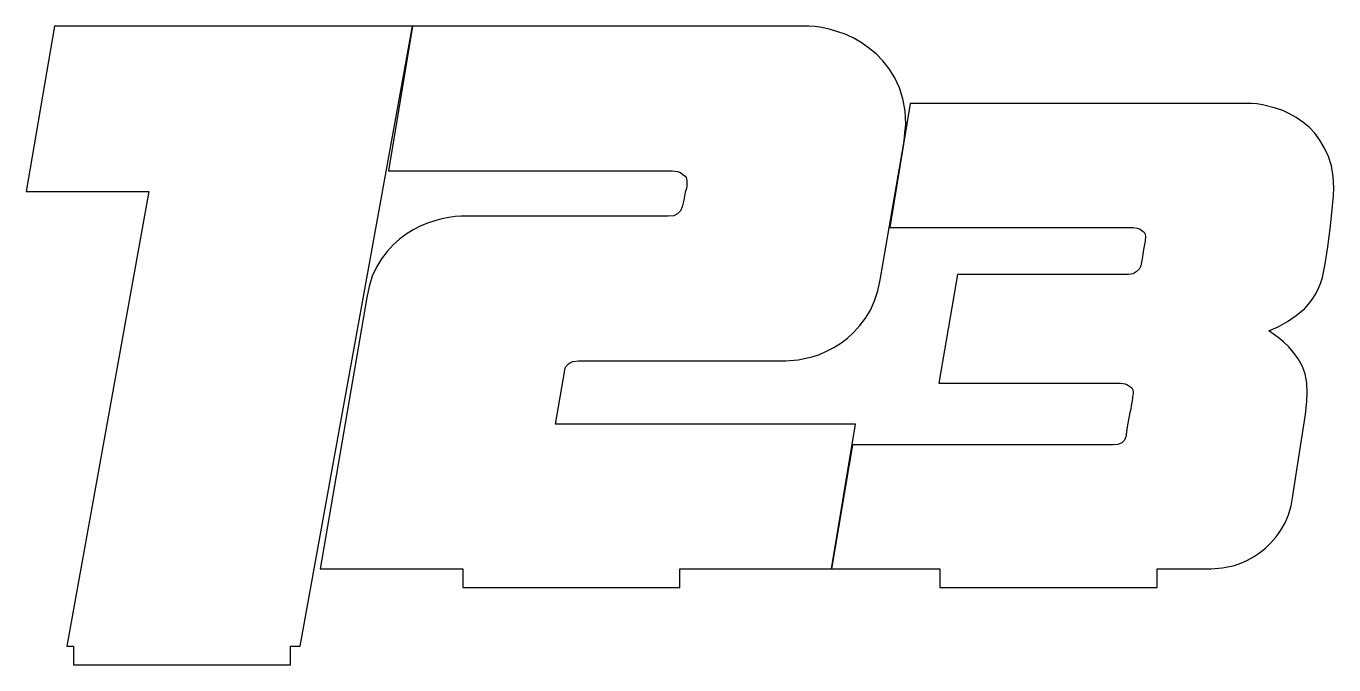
# Model space of a CAD drawing. Header units: millimetres. Extents: x -619 to -26, y -397 to 201.
# Drawn here: x -619.2 to -197.6, y -4.8 to 201.2 of the extents above; entities that cross this region are included whole.
import ezdxf

# ---------------------------------------------------------------- set-up
doc = ezdxf.new("R2010")
doc.units = ezdxf.units.MM
doc.layers.get('0').update_dxf_attribs({"linetype": 'CONTINUOUS', "lineweight": 25})

msp = doc.modelspace()

# ---------------------------------------------------------------- linework, layer by layer
for points in [[(-603.99, -4.83), (-533.99, -4.83), (-533.99, 1.17), (-530.89, 1.17), (-494.71, 201.17), (-610.1, 201.17), (-610.1, 201.17), (-619.21, 147.89), (-579.61, 147.89), (-606.11, 1.17), (-603.99, 1.17), (-603.99, -4.83)], [(-478.47, 20.17), (-408.47, 20.17), (-408.47, 26.17), (-359.6, 26.17), (-351.87, 72.79), (-448.59, 72.79), (-445.6, 90.24), (-445.29, 91.23), (-444.36, 92.23), (-443.69, 92.67), (-442.92, 92.98), (-441.11, 93.23), (-374.31, 93.23), (-370.32, 93.54), (-365.83, 94.47), (-363.48, 95.32), (-361.16, 96.34), (-358.87, 97.56), (-356.61, 98.96), (-354.42, 100.58), (-352.37, 102.45), (-350.44, 104.57), (-348.63, 106.94), (-347.02, 109.59), (-345.7, 112.55), (-344.66, 115.82), (-343.89, 119.4), (-336.16, 164.03), (-335.92, 166.77), (-335.67, 169.51), (-335.88, 173.81), (-336.54, 177.74), (-337.63, 181.29), (-339.16, 184.47), (-340.99, 187.41), (-343.02, 190.01), (-345.23, 192.27), (-347.63, 194.19), (-350.05, 195.92), (-352.56, 197.37), (-355.16, 198.54), (-357.85, 199.42), (-360.38, 200.19), (-362.71, 200.73), (-364.86, 201.06), (-366.83, 201.17), (-494.71, 201.17), (-494.71, 201.17), (-502.44, 154.55), (-410.95, 154.55), (-409.21, 154.3), (-408.27, 153.93), (-407.46, 153.31), (-406.71, 152.81), (-406.46, 152.31), (-406.21, 151.31), (-406.21, 149.82), (-406.34, 148.76), (-406.71, 147.57), (-407.21, 145.08), (-407.71, 142.84), (-408.21, 141.65), (-409.21, 140.59), (-410.45, 140.03), (-412.2, 139.84), (-479.01, 139.84), (-480.94, 139.75), (-482.99, 139.47), (-485.18, 139), (-487.48, 138.35), (-489.83, 137.62), (-492.16, 136.67), (-494.45, 135.5), (-496.71, 134.11), (-498.89, 132.49), (-500.94, 130.62), (-502.88, 128.5), (-504.68, 126.13), (-506.29, 123.48), (-507.61, 120.52), (-508.66, 117.25), (-509.42, 113.67), (-524.38, 26.17), (-478.47, 26.17), (-478.47, 20.17)], [(-324.61, 20.17), (-254.61, 20.17), (-254.61, 26.17), (-237.16, 26.17), (-233.58, 26.44), (-229.68, 27.24), (-227.57, 27.97), (-225.52, 28.89), (-223.51, 30), (-221.56, 31.3), (-219.69, 32.79), (-217.93, 34.5), (-216.27, 36.43), (-214.73, 38.56), (-213.36, 40.94), (-212.27, 43.58), (-211.44, 46.49), (-210.88, 49.67), (-209.81, 56.72), (-208.32, 66.34), (-206.82, 75.96), (-206.34, 80.07), (-206.18, 83.01), (-206.37, 86.17), (-206.93, 89.04), (-207.86, 91.62), (-209.17, 93.9), (-210.61, 95.93), (-212.16, 97.75), (-213.82, 99.35), (-215.58, 100.74), (-217.08, 101.81), (-218.57, 102.88), (-215.53, 104.21), (-212.59, 105.87), (-209.76, 107.85), (-207.03, 110.14), (-205.76, 111.49), (-204.62, 112.96), (-203.6, 114.56), (-202.71, 116.29), (-201.94, 118.14), (-201.3, 120.12), (-200.41, 124.46), (-199.56, 130.01), (-198.7, 136.64), (-198.06, 143.26), (-197.74, 146.41), (-197.63, 149.03), (-197.82, 152.72), (-198.38, 156.08), (-199.31, 159.13), (-200.62, 161.85), (-202.11, 164.38), (-203.77, 166.61), (-205.63, 168.54), (-207.67, 170.19), (-209.74, 171.67), (-211.89, 172.91), (-214.12, 173.91), (-216.44, 174.67), (-220.6, 175.79), (-222.44, 176.08), (-224.13, 176.17), (-334.17, 176.17), (-334.17, 176.17), (-340.79, 136.21), (-262.38, 136.21), (-260.88, 136), (-260.08, 135.68), (-259.38, 135.14), (-258.74, 134.72), (-258.53, 134.29), (-258.32, 133.43), (-258.48, 131.83), (-258.96, 129.16), (-259.38, 126.17), (-259.81, 123.82), (-260.4, 122.8), (-261.31, 121.9), (-262.38, 121.25), (-263.87, 121.04), (-319, 121.04), (-324.98, 86), (-266.44, 86), (-264.94, 85.78), (-264.14, 85.46), (-263.44, 84.93), (-262.8, 84.5), (-262.59, 84.07), (-262.38, 83.22), (-262.38, 82.58), (-262.59, 81.72), (-262.59, 81.08), (-263.02, 78.73), (-263.12, 77.66), (-263.44, 76.6), (-264.3, 71.9), (-264.73, 68.69), (-265.15, 67.68), (-266.01, 66.77), (-267.24, 66.29), (-268.79, 66.13), (-352.76, 66.13), (-359.6, 26.17), (-324.61, 26.17), (-324.61, 20.17)]]:
    msp.add_lwpolyline(points)

doc.saveas('drawing.dxf')
